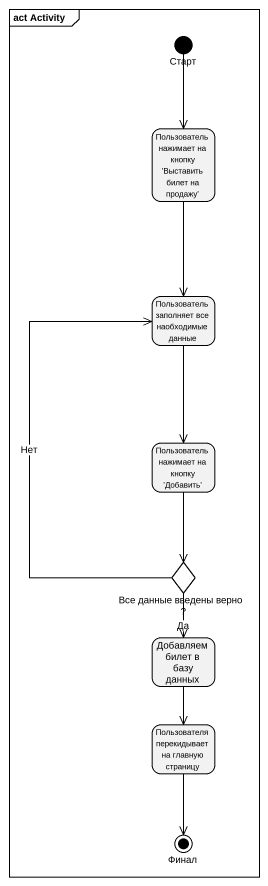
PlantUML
@startuml
mainframe act Activity
hide empty description
state Старт <<start>>
state "Пользователь нажимает на кнопку 'Выставить билет на продажу'" as Пользователь_нажимает_на
state "Пользователь заполняет все наобходимые данные" as Пользователь_заполняет_все
state "Пользователь нажимает на кнопку 'Добавить'" as Пользователь_нажимает_на_2
state "Все данные введены верно ?" as Все_данные_введены_верно <<choice>>
state "Добавляем билет в базу данных" as Добавляем_билет_в_базу
state "Пользователя перекидывает на главную страницу" as Пользователя_перекидывает
state Финал <<end>>
Старт --> Пользователь_нажимает_на
Пользователь_нажимает_на --> Пользователь_заполняет_все
Пользователь_заполняет_все --> Пользователь_нажимает_на_2
Пользователь_нажимает_на_2 --> Все_данные_введены_верно
Все_данные_введены_верно -up-> Пользователь_заполняет_все : Нет
Все_данные_введены_верно --> Добавляем_билет_в_базу : Да
Добавляем_билет_в_базу --> Пользователя_перекидывает
Пользователя_перекидывает --> Финал
@enduml
